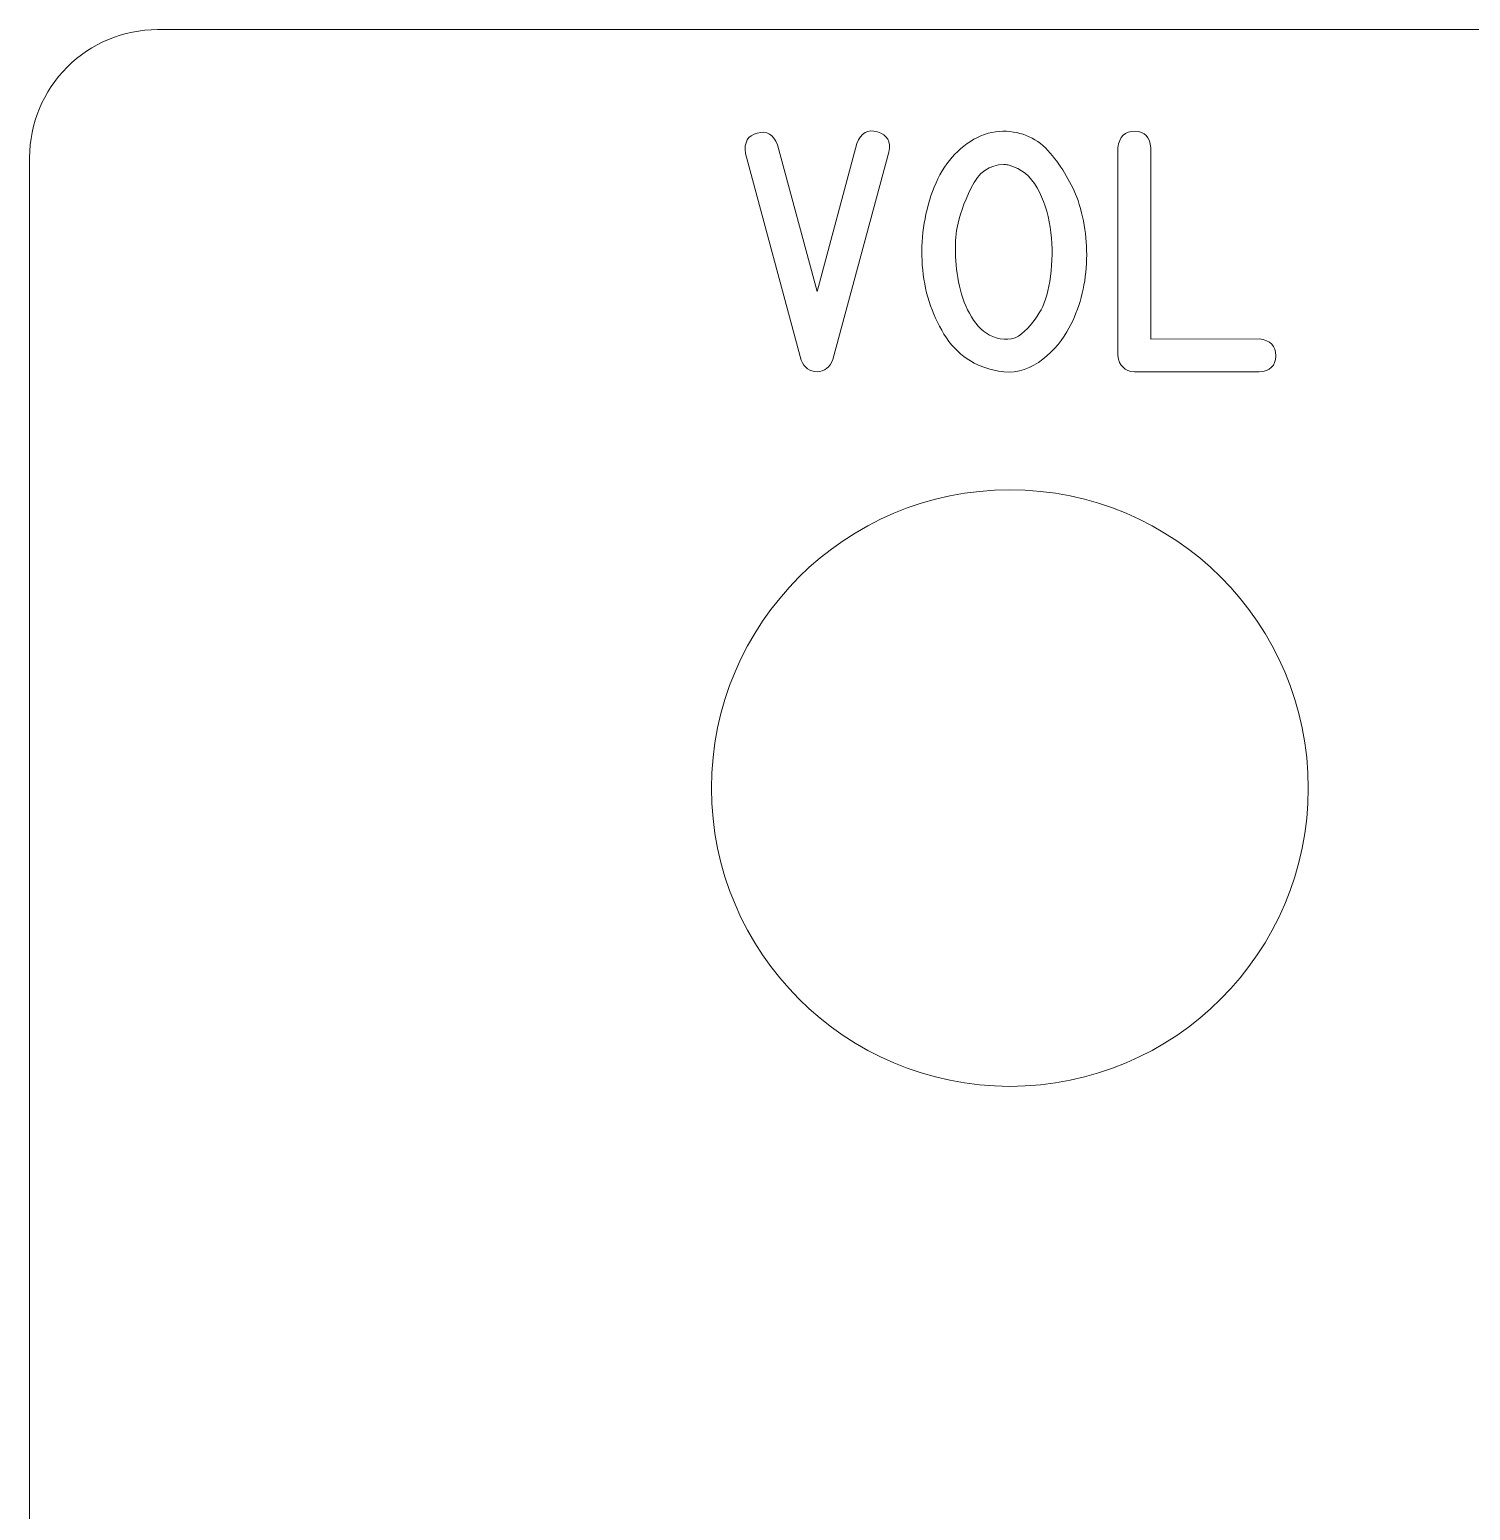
# Model space of a CAD drawing. Header units: millimetres. Extents: x -74 to 72, y -92 to 107.
# Drawn here: x -62.83 to -45.93, y 89.69 to 107.07 of the extents above; entities that cross this region are included whole.
import ezdxf

# ---------------------------------------------------------------- set-up
doc = ezdxf.new("R2010")
doc.units = ezdxf.units.MM
doc.header["$MEASUREMENT"] = 0
doc.layers.add('Cut', color=7, linetype='Continuous')
doc.layers.add('Engrave', color=7, linetype='Continuous')

msp = doc.modelspace()

# ---------------------------------------------------------------- linework, layer by layer
at = {"layer": 'Cut', "color": 250, "lineweight": 9}
msp.add_ellipse((-51.3301, 98.1689), major_axis=(3.5001, 0), ratio=0.9999714, dxfattribs=at)
msp.add_open_spline([(61.6948, 105.5689), (61.6946, 105.967), (61.5362, 106.3487), (61.2545, 106.63), (61.2545, 106.63), (60.9729, 106.9113), (60.5929, 107.0692), (60.1948, 107.0689), (60.1948, 107.0689), (60.1948, 107.0689), (-61.3302, 107.0689), (-61.3302, 107.0689), (-61.3302, 107.0689), (-61.7283, 107.0687), (-62.1099, 106.9103), (-62.3912, 106.6286), (-62.3912, 106.6286), (-62.6725, 106.347), (-62.8304, 105.967), (-62.8302, 105.5689), (-62.8302, 105.5689), (-62.8302, 105.5689), (-62.8302, 53.0189), (-62.8302, 53.0189), (-62.8302, 53.0189), (-62.8299, 52.6208), (-62.6716, 52.2392), (-62.3899, 51.9579), (-62.3899, 51.9579), (-62.1082, 51.6766), (-61.7283, 51.5187), (-61.3302, 51.5189), (-61.3302, 51.5189), (-61.3302, 51.5189), (60.1948, 51.5189), (60.1948, 51.5189), (60.1948, 51.5189), (60.5929, 51.5192), (60.9746, 51.6775), (61.2559, 51.9592), (61.2559, 51.9592), (61.5372, 52.2409), (61.6951, 52.6208), (61.6948, 53.0189), (61.6948, 53.0189), (61.6948, 53.0189), (61.6948, 105.5689), (61.6948, 105.5689)], degree=3, knots=[0, 0, 0, 0, 0.0769231, 0.0769231, 0.0769231, 0.0769231, 0.1538462, 0.1538462, 0.1538462, 0.1538462, 0.2307692, 0.2307692, 0.2307692, 0.2307692, 0.3076923, 0.3076923, 0.3076923, 0.3076923, 0.3846154, 0.3846154, 0.3846154, 0.3846154, 0.4615385, 0.4615385, 0.4615385, 0.4615385, 0.5384615, 0.5384615, 0.5384615, 0.5384615, 0.6153846, 0.6153846, 0.6153846, 0.6153846, 0.6923077, 0.6923077, 0.6923077, 0.6923077, 0.7692308, 0.7692308, 0.7692308, 0.7692308, 0.8461538, 0.8461538, 0.8461538, 0.8461538, 1, 1, 1, 1], dxfattribs=at)
at = {"layer": 'Engrave', "color": 240, "lineweight": 9}
for points, knots in [([(-54.4335, 105.6161), (-54.4509, 105.7469), (-54.4043, 105.8268), (-54.2938, 105.856), (-54.2938, 105.856), (-54.1828, 105.8856), (-54.1042, 105.8391), (-54.0572, 105.7168), (-54.0572, 105.7168), (-54.0572, 105.7168), (-53.5929, 103.9971), (-53.5929, 103.9971), (-53.5929, 103.9971), (-53.5929, 103.9971), (-53.1259, 105.7332), (-53.1259, 105.7332), (-53.1259, 105.7332), (-53.0788, 105.8574), (-52.9979, 105.9026), (-52.8831, 105.8692), (-52.8831, 105.8692), (-52.7684, 105.8358), (-52.7242, 105.7568), (-52.751, 105.6326), (-52.751, 105.6326), (-52.751, 105.6326), (-53.4067, 103.198), (-53.4067, 103.198), (-53.4067, 103.198), (-53.4438, 103.1034), (-53.505, 103.0554), (-53.5915, 103.055), (-53.5915, 103.055), (-53.6781, 103.0545), (-53.7406, 103.1006), (-53.7801, 103.1923), (-53.7801, 103.1923), (-53.7801, 103.1923), (-54.4335, 105.6161), (-54.4335, 105.6161)], [0, 0, 0, 0, 0.0909091, 0.0909091, 0.0909091, 0.0909091, 0.1818182, 0.1818182, 0.1818182, 0.1818182, 0.2727273, 0.2727273, 0.2727273, 0.2727273, 0.3636364, 0.3636364, 0.3636364, 0.3636364, 0.4545455, 0.4545455, 0.4545455, 0.4545455, 0.5454545, 0.5454545, 0.5454545, 0.5454545, 0.6363636, 0.6363636, 0.6363636, 0.6363636, 0.7272727, 0.7272727, 0.7272727, 0.7272727, 0.8181818, 0.8181818, 0.8181818, 0.8181818, 1, 1, 1, 1]), ([(-50.5309, 105.0648), (-50.4467, 104.8104), (-50.4147, 104.5465), (-50.4354, 104.2727), (-50.4354, 104.2727), (-50.4561, 103.999), (-50.5314, 103.7492), (-50.6607, 103.523), (-50.6607, 103.523), (-50.7425, 103.3823), (-50.854, 103.2629), (-50.9956, 103.1646), (-50.9956, 103.1646), (-51.1372, 103.0663), (-51.2933, 103.0319), (-51.4641, 103.0616), (-51.4641, 103.0616), (-51.7425, 103.11), (-51.9556, 103.2553), (-52.1033, 103.4966), (-52.1033, 103.4966), (-52.2515, 103.7384), (-52.3361, 104.0075), (-52.3578, 104.3038), (-52.3578, 104.3038), (-52.3794, 104.6001), (-52.3394, 104.8885), (-52.2378, 105.1697), (-52.2378, 105.1697), (-52.1362, 105.451), (-51.9744, 105.6552), (-51.752, 105.7831), (-51.752, 105.7831), (-51.6438, 105.8457), (-51.5299, 105.8767), (-51.4119, 105.8767), (-51.4119, 105.8767), (-51.1856, 105.8767), (-51.0012, 105.7916), (-50.8578, 105.6213), (-50.8578, 105.6213), (-50.7143, 105.4505), (-50.6057, 105.2652), (-50.5309, 105.0648)], [0, 0, 0, 0, 0.0833333, 0.0833333, 0.0833333, 0.0833333, 0.1666667, 0.1666667, 0.1666667, 0.1666667, 0.25, 0.25, 0.25, 0.25, 0.3333333, 0.3333333, 0.3333333, 0.3333333, 0.4166667, 0.4166667, 0.4166667, 0.4166667, 0.5, 0.5, 0.5, 0.5, 0.5833333, 0.5833333, 0.5833333, 0.5833333, 0.6666667, 0.6666667, 0.6666667, 0.6666667, 0.75, 0.75, 0.75, 0.75, 0.8333333, 0.8333333, 0.8333333, 0.8333333, 1, 1, 1, 1]), ([(-49.8695, 103.0531), (-49.9824, 103.0606), (-50.0478, 103.1241), (-50.0652, 103.2445), (-50.0652, 103.2445), (-50.0652, 103.2445), (-50.0652, 105.681), (-50.0652, 105.681), (-50.0652, 105.681), (-50.0459, 105.8132), (-49.9787, 105.8781), (-49.8639, 105.8762), (-49.8639, 105.8762), (-49.7491, 105.8739), (-49.6866, 105.8085), (-49.6767, 105.681), (-49.6767, 105.681), (-49.6767, 105.681), (-49.6767, 103.4378), (-49.6767, 103.4378), (-49.6767, 103.4378), (-49.6767, 103.4378), (-48.4048, 103.4388), (-48.4048, 103.4388), (-48.4048, 103.4388), (-48.274, 103.4242), (-48.2096, 103.3584), (-48.211, 103.2412), (-48.211, 103.2412), (-48.2124, 103.1241), (-48.2773, 103.0616), (-48.4062, 103.0531), (-48.4062, 103.0531), (-48.4062, 103.0531), (-49.8695, 103.0531), (-49.8695, 103.0531)], [0, 0, 0, 0, 0.1, 0.1, 0.1, 0.1, 0.2, 0.2, 0.2, 0.2, 0.3, 0.3, 0.3, 0.3, 0.4, 0.4, 0.4, 0.4, 0.5, 0.5, 0.5, 0.5, 0.6, 0.6, 0.6, 0.6, 0.7, 0.7, 0.7, 0.7, 0.8, 0.8, 0.8, 0.8, 1, 1, 1, 1]), ([(-51.4006, 105.4854), (-51.5695, 105.4854), (-51.6974, 105.3946), (-51.7844, 105.2125), (-51.7844, 105.2125), (-51.8714, 105.0305), (-51.926, 104.8753), (-51.949, 104.7469), (-51.949, 104.7469), (-51.9664, 104.6528), (-51.973, 104.5394), (-51.9683, 104.4063), (-51.9683, 104.4063), (-51.9636, 104.2732), (-51.9443, 104.1415), (-51.9105, 104.0117), (-51.9105, 104.0117), (-51.8766, 103.8814), (-51.8253, 103.7643), (-51.7576, 103.6603), (-51.7576, 103.6603), (-51.6894, 103.5559), (-51.6005, 103.4868), (-51.4904, 103.4529), (-51.4904, 103.4529), (-51.3615, 103.4124), (-51.2505, 103.4378), (-51.1574, 103.5291), (-51.1574, 103.5291), (-51.0643, 103.6208), (-50.9937, 103.7177), (-50.9457, 103.8207), (-50.9457, 103.8207), (-50.8973, 103.9266), (-50.8639, 104.0648), (-50.846, 104.237), (-50.846, 104.237), (-50.8282, 104.4087), (-50.8324, 104.5804), (-50.8583, 104.7516), (-50.8583, 104.7516), (-50.8846, 104.9228), (-50.9359, 105.0771), (-51.0121, 105.2144), (-51.0121, 105.2144), (-51.0883, 105.3518), (-51.1969, 105.4393), (-51.3371, 105.4769), (-51.3371, 105.4769), (-51.3554, 105.4825), (-51.3766, 105.4854), (-51.4006, 105.4854)], [0, 0, 0, 0, 0.0714286, 0.0714286, 0.0714286, 0.0714286, 0.1428571, 0.1428571, 0.1428571, 0.1428571, 0.2142857, 0.2142857, 0.2142857, 0.2142857, 0.2857143, 0.2857143, 0.2857143, 0.2857143, 0.3571429, 0.3571429, 0.3571429, 0.3571429, 0.4285714, 0.4285714, 0.4285714, 0.4285714, 0.5, 0.5, 0.5, 0.5, 0.5714286, 0.5714286, 0.5714286, 0.5714286, 0.6428571, 0.6428571, 0.6428571, 0.6428571, 0.7142857, 0.7142857, 0.7142857, 0.7142857, 0.7857143, 0.7857143, 0.7857143, 0.7857143, 0.8571429, 0.8571429, 0.8571429, 0.8571429, 1, 1, 1, 1])]:
    msp.add_open_spline(points, degree=3, knots=knots, dxfattribs=at)

doc.saveas('drawing.dxf')
